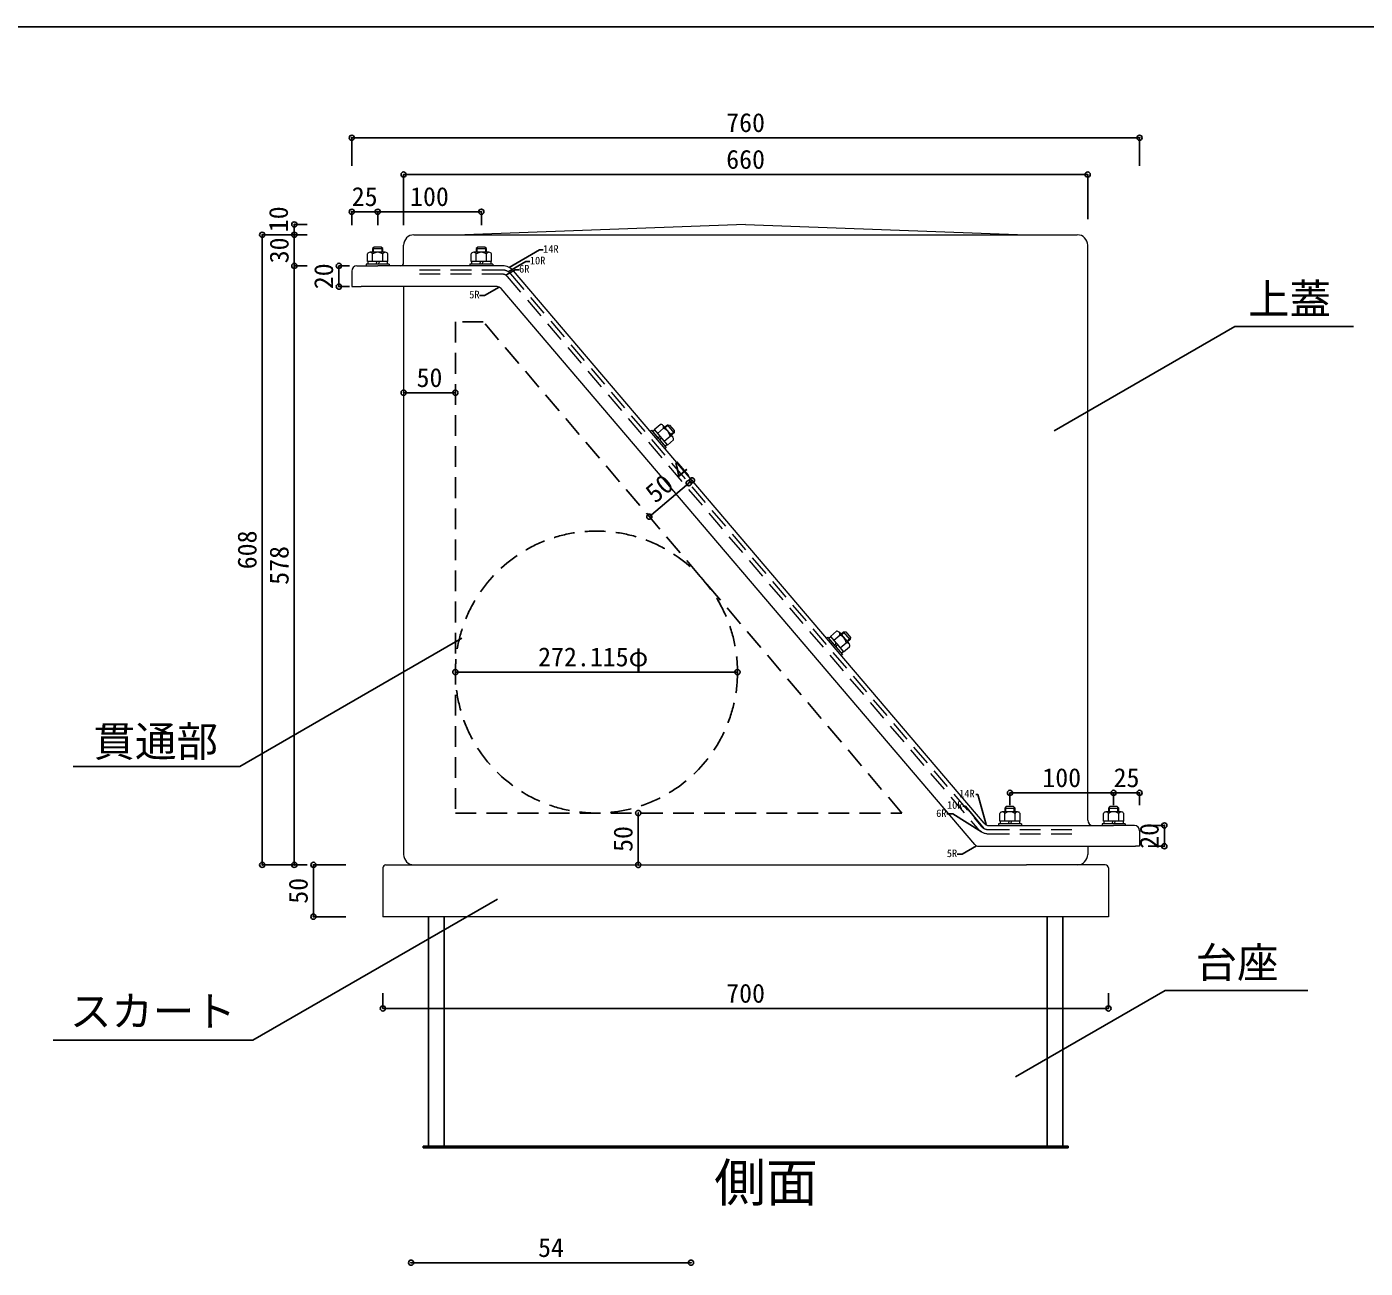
# Model space of a CAD drawing. Units: millimetres at full size, sheet at 1:10, with parts at other scales. Extents: x -4354 to 4109, y -1429 to 1331.
# Drawn here: x 1372 to 2664, y 133 to 1331 of the extents above; entities that cross this region are included whole.
import ezdxf
from ezdxf.enums import TextEntityAlignment as Align

# ---------------------------------------------------------------- set-up
doc = ezdxf.new("R2010")
doc.units = ezdxf.units.MM
doc.header["$LTSCALE"] = 10
doc.header["$PDMODE"] = 32
doc.header["$PDSIZE"] = 5
doc.linetypes.add('DASHED2', pattern=[3, 2, -1])
doc.layers.add('0-0_FRP', color=7, linetype='Continuous', lineweight=18)
for name, color, linetype in [('0-1_SUS', 7, 'Continuous'), ('0-3_開口寸法', 3, 'DASHED2'), ('0-7', 3, 'Continuous'), ('0-8_FRP寸法', 3, 'Continuous'), ('0-F_図面枠', 7, 'Continuous'), ('3-4', 4, 'Continuous'), ('3-8', 4, 'Continuous'), ('E-8_FRP寸法', 3, 'Continuous')]:
    doc.layers.add(name, color=color, linetype=linetype)
doc.styles.add('ＭＳ ゴシック', font='')
doc.styles.get('ＭＳ ゴシック').set_extended_font_data('MS Gothic')

msp = doc.modelspace()

# ---------------------------------------------------------------- linework, layer by layer
at = {"layer": '0-0_FRP', "color": 4}
for p, q in [((2065.92, 1140.26), (1794.92, 1130.26)), ((2065.92, 1140.26), (2336.92, 1130.26)), ((1745.92, 1130.26), (1840.92, 1130.26)), ((1840.92, 1130.26), (2385.92, 1130.26)), ((1715.12, 1113.36), (1715.12, 1117.77)), ((1735.92, 1103.26), (1735.92, 1120.26)), ((1815.12, 1113.36), (1815.12, 1117.77)), ((2395.92, 574.26), (2395.92, 1120.26)), ((1690.92, 1100.26), (1710.92, 1100.26)), ((1831.3, 1100.26), (1710.92, 1100.26)), ((1685.92, 1095.26), (1685.92, 1080.26)), ((2295.97, 562.37), (1841.95, 1095.34)), ((1685.92, 1080.26), (1694.92, 1080.26)), ((1826.22, 1080.26), (1694.92, 1080.26)), ((1735.92, 1080.26), (1735.92, 574.26)), ((2287.03, 542.02), (1830.02, 1078.5)), ((1988.16, 943.9), (1991.52, 946.76)), ((2158.16, 744.34), (2161.52, 747.2)), ((1735.92, 576.26), (1735.92, 532.26)), ((2325.12, 573.36), (2325.12, 577.77)), ((2395.92, 565.26), (2395.92, 576.26)), ((2425.12, 573.36), (2425.12, 577.77)), ((2300.53, 560.26), (2420.92, 560.26)), ((2440.92, 560.26), (2420.92, 560.26)), ((2445.92, 555.26), (2445.92, 540.26)), ((2290.84, 540.26), (2441.92, 540.26)), ((2395.92, 540.26), (2395.92, 532.26)), ((2445.92, 540.26), (2441.92, 540.26)), ((1715.92, 519.26), (1715.92, 472.26)), ((1718.92, 522.26), (1745.92, 522.26)), ((1725.92, 522.26), (1794.92, 522.26)), ((1745.92, 522.26), (1772.92, 522.26)), ((1794.92, 522.26), (2336.92, 522.26)), ((2412.92, 522.26), (2336.92, 522.26)), ((2415.92, 519.26), (2415.92, 472.26)), ((2415.92, 472.26), (1715.92, 472.26))]:
    msp.add_line(p, q, dxfattribs=at)
at = {"layer": '0-0_FRP'}
for p, q in [((1701.1, 1104.36), (1701.1, 1111.94)), ((1718.28, 1113.36), (1703.55, 1113.36)), ((1705.92, 1116.97), (1715.92, 1116.97)), ((1705.92, 1116.97), (1705.92, 1113.36)), ((1706.01, 1104.36), (1706.01, 1111.94)), ((1715.92, 1116.97), (1714.42, 1118.47)), ((1715.82, 1104.36), (1715.82, 1111.94)), ((1715.92, 1113.36), (1715.92, 1116.97)), ((1720.73, 1104.36), (1720.73, 1111.94)), ((1801.1, 1104.36), (1801.1, 1111.94)), ((1818.28, 1113.36), (1803.55, 1113.36)), ((1805.92, 1116.97), (1815.92, 1116.97)), ((1805.92, 1116.97), (1805.92, 1113.36)), ((1806.01, 1104.36), (1806.01, 1111.94)), ((1815.92, 1116.97), (1814.42, 1118.47)), ((1815.82, 1104.36), (1815.82, 1111.94)), ((1815.92, 1113.36), (1815.92, 1116.97)), ((1820.73, 1104.36), (1820.73, 1111.94)), ((1699.92, 1101.86), (1699.92, 1100.26)), ((1719.92, 1101.86), (1699.92, 1101.86)), ((1720.73, 1104.36), (1701.1, 1104.36)), ((1701.72, 1101.86), (1701.72, 1104.36)), ((1710.67, 1104.36), (1701.98, 1104.36)), ((1709.53, 1101.86), (1701.98, 1101.86)), ((1709.27, 1101.86), (1710.41, 1104.36)), ((1712.56, 1104.36), (1711.42, 1101.86)), ((1721.92, 1101.86), (1711.68, 1101.86)), ((1720.38, 1104.36), (1712.82, 1104.36)), ((1720.12, 1104.36), (1720.12, 1101.86)), ((1721.92, 1101.86), (1721.92, 1100.26)), ((1799.92, 1101.86), (1799.92, 1100.26)), ((1819.92, 1101.86), (1799.92, 1101.86)), ((1820.73, 1104.36), (1801.1, 1104.36)), ((1801.72, 1101.86), (1801.72, 1104.36)), ((1810.67, 1104.36), (1801.98, 1104.36)), ((1809.53, 1101.86), (1801.98, 1101.86)), ((1809.27, 1101.86), (1810.41, 1104.36)), ((1812.56, 1104.36), (1811.42, 1101.86)), ((1821.92, 1101.86), (1811.68, 1101.86)), ((1820.38, 1104.36), (1812.82, 1104.36)), ((1820.12, 1104.36), (1820.12, 1101.86)), ((1821.92, 1101.86), (1821.92, 1100.26)), ((1977.67, 942.34), (1983.44, 947.26)), ((1980.85, 938.61), (1986.63, 943.52)), ((1986.11, 946.31), (1995.66, 935.1)), ((1987.65, 944.51), (1990.39, 946.85)), ((1996.87, 939.24), (1990.39, 946.85)), ((1990.39, 946.85), (1992.5, 946.68)), ((1975, 941.62), (1973.78, 940.59)), ((1975, 941.62), (1981.64, 933.83)), ((1978.07, 941.87), (1976.17, 940.25)), ((1976.3, 940.1), (1989.27, 924.88)), ((1977.67, 942.34), (1990.4, 927.4)), ((1977.9, 942.08), (1982.8, 936.32)), ((1982.97, 936.12), (1981.81, 933.63)), ((1983.03, 932.2), (1987.93, 926.45)), ((1983.2, 932), (1984.36, 934.49)), ((1984.19, 934.69), (1989.83, 928.07)), ((1987.22, 931.14), (1992.99, 936.05)), ((1990.4, 927.4), (1996.17, 932.32)), ((1996.87, 939.24), (1994.13, 936.9)), ((1989.27, 924.88), (1988.05, 923.84)), ((1988.1, 926.25), (1990, 927.87)), ((2145, 742.06), (2143.78, 741.02)), ((2145, 742.06), (2151.64, 734.27)), ((2148.07, 742.31), (2146.17, 740.69)), ((2146.3, 740.54), (2159.27, 725.31)), ((2147.67, 742.78), (2153.44, 747.69)), ((2147.67, 742.78), (2160.4, 727.83)), ((2147.9, 742.51), (2152.8, 736.76)), ((2150.85, 739.04), (2156.63, 743.96)), ((2152.97, 736.56), (2151.81, 734.07)), ((2156.11, 746.75), (2165.66, 735.54)), ((2157.22, 731.57), (2162.99, 736.49)), ((2157.65, 744.95), (2160.39, 747.29)), ((2166.87, 739.67), (2160.39, 747.29)), ((2160.39, 747.29), (2162.5, 747.12)), ((2166.87, 739.67), (2164.13, 737.34)), ((2153.03, 732.63), (2157.93, 726.88)), ((2153.2, 732.43), (2154.36, 734.92)), ((2154.19, 735.12), (2159.83, 728.5)), ((2159.27, 725.31), (2158.05, 724.27)), ((2158.1, 726.68), (2160, 728.3)), ((2160.4, 727.83), (2166.17, 732.75)), ((2311.1, 564.36), (2311.1, 571.94)), ((2328.28, 573.36), (2313.55, 573.36)), ((2315.92, 576.97), (2325.92, 576.97)), ((2315.92, 576.97), (2315.92, 573.36)), ((2316.01, 564.36), (2316.01, 571.94)), ((2325.92, 576.97), (2324.42, 578.47)), ((2325.82, 564.36), (2325.82, 571.94)), ((2325.92, 573.36), (2325.92, 576.97)), ((2330.73, 564.36), (2330.73, 571.94)), ((2411.1, 564.36), (2411.1, 571.94)), ((2428.28, 573.36), (2413.55, 573.36)), ((2415.92, 576.97), (2425.92, 576.97)), ((2415.92, 576.97), (2415.92, 573.36)), ((2416.01, 564.36), (2416.01, 571.94)), ((2425.92, 576.97), (2424.42, 578.47)), ((2425.82, 564.36), (2425.82, 571.94)), ((2425.92, 573.36), (2425.92, 576.97)), ((2430.73, 564.36), (2430.73, 571.94)), ((2309.92, 561.86), (2309.92, 560.26)), ((2329.92, 561.86), (2309.92, 561.86)), ((2330.73, 564.36), (2311.1, 564.36)), ((2311.72, 561.86), (2311.72, 564.36)), ((2320.67, 564.36), (2311.98, 564.36)), ((2319.53, 561.86), (2311.98, 561.86)), ((2319.27, 561.86), (2320.41, 564.36)), ((2322.56, 564.36), (2321.42, 561.86)), ((2331.92, 561.86), (2321.68, 561.86)), ((2330.38, 564.36), (2322.82, 564.36)), ((2330.12, 564.36), (2330.12, 561.86)), ((2331.92, 561.86), (2331.92, 560.26)), ((2409.92, 561.86), (2409.92, 560.26)), ((2429.92, 561.86), (2409.92, 561.86)), ((2430.73, 564.36), (2411.1, 564.36)), ((2411.72, 561.86), (2411.72, 564.36)), ((2420.67, 564.36), (2411.98, 564.36)), ((2419.53, 561.86), (2411.98, 561.86)), ((2419.27, 561.86), (2420.41, 564.36)), ((2422.56, 564.36), (2421.42, 561.86)), ((2431.92, 561.86), (2421.68, 561.86)), ((2430.38, 564.36), (2422.82, 564.36)), ((2430.12, 564.36), (2430.12, 561.86)), ((2431.92, 561.86), (2431.92, 560.26))]:
    msp.add_line(p, q, dxfattribs=at)
at = {"layer": '0-0_FRP', "linetype": 'DASHED2'}
for p, q in [((1831.3, 1096.26), (1745.1, 1096.26)), ((1831.3, 1092.26), (1745.19, 1092.26)), ((1835.86, 1090.15), (2289.88, 557.18)), ((1838.91, 1092.75), (2292.92, 559.78)), ((2300.53, 556.26), (2388.11, 556.26)), ((2300.53, 552.26), (2389.43, 552.26))]:
    msp.add_line(p, q, dxfattribs=at)
at = {"layer": '0-0_FRP'}
for points in [[(1714.42, 1118.47), (1707.42, 1118.47), (1705.92, 1116.97)], [(1814.42, 1118.47), (1807.42, 1118.47), (1805.92, 1116.97)], [(1992.5, 946.68), (1997.04, 941.35), (1996.87, 939.24)], [(2162.5, 747.12), (2167.04, 741.79), (2166.87, 739.67)], [(2324.42, 578.47), (2317.42, 578.47), (2315.92, 576.97)], [(2424.42, 578.47), (2417.42, 578.47), (2415.92, 576.97)]]:
    msp.add_lwpolyline(points, dxfattribs=at)
at = {"layer": '0-0_FRP', "color": 4}
for points in [[(1706.72, 1117.77), (1706.72, 1115.13), (1706.72, 1113.36)], [(1806.72, 1117.77), (1806.72, 1115.13), (1806.72, 1113.36)], [(1996.96, 940.37), (1994.96, 938.66), (1993.61, 937.51)], [(2166.96, 740.8), (2164.96, 739.09), (2163.61, 737.94)], [(2316.72, 577.77), (2316.72, 575.13), (2316.72, 573.36)], [(2416.72, 577.77), (2416.72, 575.13), (2416.72, 573.36)]]:
    msp.add_lwpolyline(points, dxfattribs=at)
for centre, radius, start, end in [((1745.92, 1120.26), 10, 90, 180), ((2385.92, 1120.26), 10, 0, 90), ((1690.92, 1095.26), 5, 90, 180), ((1732.92, 1103.26), 3, 270, 0), ((1732.92, 1103.26), 3, 270, 0), ((1831.3, 1086.26), 14, 40.42608, 90), ((1826.22, 1075.26), 5, 40.42608, 90), ((2300.53, 566.26), 6, 220.42608, 270), ((2400.92, 565.26), 5, 180, 270), ((2440.92, 555.26), 5, 0, 90), ((1745.92, 532.26), 10, 180, 270), ((2290.84, 545.26), 5, 220.42608, 270), ((2385.92, 532.26), 10, 270, 0), ((1718.92, 519.26), 3, 90, 180), ((2412.92, 519.26), 3, 0, 90)]:
    msp.add_arc(centre, radius, start, end, dxfattribs=at)
at = {"layer": '0-0_FRP'}
for centre, radius, start, end in [((1703.55, 1110.53), 2.83, 29.99985, 149.99985), ((1710.92, 1104.15), 9.21, 57.79585, 122.2043), ((1718.28, 1110.53), 2.83, 29.99985, 149.99985), ((1803.55, 1110.53), 2.83, 29.99985, 149.99985), ((1810.92, 1104.15), 9.21, 57.79585, 122.2043), ((1818.28, 1110.53), 2.83, 29.99985, 149.99985), ((1983.96, 944.47), 2.83, 340.42623, 100.42623), ((1983.88, 934.74), 9.21, 8.22177, 72.63023), ((1993.5, 933.27), 2.83, 340.42623, 100.42623), ((2153.96, 744.91), 2.83, 340.42623, 100.42623), ((2153.88, 735.17), 9.21, 8.22177, 72.63023), ((2163.5, 733.7), 2.83, 340.42623, 100.42623), ((2313.55, 570.53), 2.83, 29.99985, 149.99985), ((2320.92, 564.15), 9.21, 57.79585, 122.2043), ((2328.28, 570.53), 2.83, 29.99985, 149.99985), ((2413.55, 570.53), 2.83, 29.99985, 149.99985), ((2420.92, 564.15), 9.21, 57.79585, 122.2043), ((2428.28, 570.53), 2.83, 29.99985, 149.99985)]:
    msp.add_arc(centre, radius, start, end, dxfattribs=at)
at = {"layer": '0-0_FRP', "linetype": 'DASHED2'}
for centre, radius, start, end in [((1831.3, 1086.26), 10, 40.42608, 90), ((1831.3, 1086.26), 6, 40.42608, 90), ((2300.53, 566.26), 14, 220.42608, 270), ((2300.53, 566.26), 10, 220.42608, 270)]:
    msp.add_arc(centre, radius, start, end, dxfattribs=at)
at = {"layer": '0-1_SUS'}
for p, q in [((1759.92, 472.26), (1759.92, 250.76)), ((1774.92, 472.26), (1774.92, 250.76)), ((2356.92, 472.26), (2356.92, 250.76)), ((2371.92, 472.26), (2371.92, 250.76)), ((1759.92, 249.26), (1776.52, 249.26)), ((1776.52, 249.26), (1788.52, 249.26)), ((1796.52, 249.26), (2335.32, 249.26)), ((2343.32, 249.26), (2335.32, 249.26)), ((2343.32, 249.26), (2355.32, 249.26))]:
    msp.add_line(p, q, dxfattribs=at)
at = {"layer": '0-1_SUS', "color": 2}
for q in [(2326.37, 317.64), (2608.41, 400.95)]:
    msp.add_line((2470.67, 400.95), q, dxfattribs=at)
at = {"layer": '0-1_SUS'}
for points in [[(1754.92, 250.76), (1754.92, 249.26), (1796.52, 249.26)], [(1754.92, 250.76), (2376.92, 250.76), (2376.92, 249.26), (2355.32, 249.26)]]:
    msp.add_lwpolyline(points, dxfattribs=at)
at = {"layer": '0-3_開口寸法', "color": 2}
for p, q in [((1812.83, 1046.26), (1785.92, 1046.26)), ((1785.92, 1046.26), (1785.92, 572.26)), ((2216.6, 572.26), (1812.83, 1046.26)), ((1785.92, 572.26), (2216.6, 572.26))]:
    msp.add_line(p, q, dxfattribs=at)
at = {"layer": '0-3_開口寸法', "color": 4, "linetype": 'Continuous'}
for p, q in [((1735.92, 977.85), (1785.92, 977.85)), ((1785.92, 708.32), (2058.03, 708.32)), ((1962.3, 522.26), (1962.3, 572.26))]:
    msp.add_line(p, q, dxfattribs=at)
msp.add_lwpolyline([(1972.99, 858.24), (2011.06, 890.66), (2014.1, 893.26)], dxfattribs=at)
at = {"layer": '0-3_開口寸法', "color": 2}
msp.add_circle((1921.97, 708.32), 136.06, dxfattribs=at)
at = {"layer": '0-3_開口寸法', "color": 6}
for p in [(1735.92, 977.85), (1785.92, 977.85), (2011.06, 890.66), (2014.1, 893.26), (1972.99, 858.24), (1785.92, 708.32), (2058.03, 708.32), (1962.3, 572.26), (1962.3, 522.26)]:
    msp.add_point(p, dxfattribs=at)
at = {"layer": '0-8_FRP寸法'}
for p, q in [((1685.92, 1223.88), (1685.92, 1196.86)), ((2445.92, 1223.88), (2445.92, 1196.86)), ((1735.92, 1188.45), (1735.92, 1139.67)), ((2395.92, 1188.45), (2395.92, 1145.22)), ((1685.92, 1152.51), (1685.92, 1139.67)), ((1710.92, 1152.51), (1710.92, 1139.67)), ((1810.92, 1152.51), (1810.92, 1139.67)), ((1630.47, 1140.26), (1642.92, 1140.26)), ((1599.56, 1130.26), (1629.27, 1130.26)), ((1599.56, 1130.26), (1630.47, 1130.26)), ((1630.47, 1130.26), (1642.92, 1130.26)), ((1630.47, 1100.26), (1642.92, 1100.26)), ((1630.47, 1100.26), (1642.92, 1100.26)), ((1630.47, 1100.26), (1642.92, 1100.26)), ((1673.44, 1100.26), (1683.68, 1100.26)), ((1673.44, 1080.26), (1683.68, 1080.26)), ((2320.92, 591.76), (2320.92, 579.85)), ((2420.92, 591.76), (2420.92, 579.85)), ((2445.92, 591.76), (2445.92, 579.85)), ((2469.9, 560.26), (2454.17, 560.26)), ((2469.9, 540.26), (2454.17, 540.26)), ((1599.56, 522.26), (1629.27, 522.26)), ((1630.47, 522.26), (1642.92, 522.26)), ((1648.89, 522.26), (1680.32, 522.26)), ((1648.89, 522.26), (1680.32, 522.26)), ((1648.89, 472.26), (1680.32, 472.26)), ((1715.92, 383.69), (1715.92, 398.4)), ((2415.92, 383.69), (2415.92, 398.4))]:
    msp.add_line(p, q, dxfattribs=at)
at = {"layer": '0-8_FRP寸法', "color": 4}
for p, q in [((2395.92, 1188.45), (1735.92, 1188.45)), ((1685.92, 1152.51), (1710.92, 1152.51)), ((1710.92, 1152.51), (1810.92, 1152.51)), ((1630.47, 1130.26), (1630.47, 1140.26)), ((1630.47, 1100.26), (1630.47, 1130.26)), ((1673.44, 1100.26), (1673.44, 1080.26)), ((1834.48, 1091.39), (1843.45, 1096.56)), ((1843.45, 1096.56), (1847.36, 1096.56)), ((2420.92, 591.76), (2320.92, 591.76)), ((2445.92, 591.76), (2420.92, 591.76)), ((2469.9, 540.26), (2469.9, 560.26)), ((2274.68, 532.54), (2270.01, 532.54)), ((2288.73, 540.65), (2274.68, 532.54)), ((1648.89, 522.26), (1648.89, 472.26))]:
    msp.add_line(p, q, dxfattribs=at)
at = {"layer": '0-8_FRP寸法', "color": 2}
for q in [(2363.57, 941.23), (2652.35, 1041.8)]:
    msp.add_line((2537.77, 1041.8), q, dxfattribs=at)
at = {"layer": '0-8_FRP寸法', "color": 4}
for points in [[(1837.67, 1098.82), (1866.96, 1115.73), (1870.53, 1115.73)], [(1836.68, 1094.65), (1853.92, 1104.6), (1857.72, 1104.6)], [(1827.98, 1079.86), (1813.94, 1071.75), (1809.26, 1071.75)], [(2287.88, 590.04), (2289.83, 590.04), (2298.01, 561.13)], [(2259.94, 571.57), (2265.92, 571.57), (2293.37, 554.13)], [(2275.36, 578.93), (2277.92, 578.93), (2295.73, 557.46)]]:
    msp.add_lwpolyline(points, dxfattribs=at)
at = {"layer": '0-8_FRP寸法', "color": 2}
for points in [[(1416.97, 617.32), (1577.87, 617.32), (1792.22, 741.07)], [(1397.91, 353), (1590.51, 353), (1826.52, 489.27)]]:
    msp.add_lwpolyline(points, dxfattribs=at)
at = {"layer": '0-8_FRP寸法'}
msp.add_lwpolyline([(1599.56, 522.26), (1630.47, 522.26), (1642.92, 522.26)], dxfattribs=at)
at = {"layer": '0-8_FRP寸法', "color": 6}
for p in [(1685.92, 1223.88), (2445.92, 1223.88), (1735.92, 1188.45), (2395.92, 1188.45), (1685.92, 1152.51), (1710.92, 1152.51), (1810.92, 1152.51), (1630.47, 1140.26), (1599.56, 1130.26), (1630.47, 1130.26), (1630.47, 1100.26), (1673.44, 1100.26), (1673.44, 1080.26), (2320.92, 591.76), (2420.92, 591.76), (2445.92, 591.76), (2469.9, 560.26), (2469.9, 540.26), (1599.56, 522.26), (1630.47, 522.26), (1648.89, 522.26), (1648.89, 472.26), (1715.92, 383.69), (2415.92, 383.69)]:
    msp.add_point(p, dxfattribs=at)
at = {"layer": '0-F_図面枠'}
msp.add_lwpolyline([(4109.38, 1331.02), (109.38, 1331.02), (109.38, -1428.98)], dxfattribs=at)
at = {"layer": '3-4'}
msp.add_line((1685.92, 1223.88), (2445.92, 1223.88), dxfattribs=at)
at = {"layer": '3-8'}
for p, q in [((1599.56, 522.26), (1599.56, 1130.26)), ((1630.47, 1100.26), (1630.47, 522.26)), ((1715.92, 383.69), (2415.92, 383.69))]:
    msp.add_line(p, q, dxfattribs=at)
at = {"layer": 'E-8_FRP寸法', "color": 4}
msp.add_line((1743.16, 138.38), (2013.16, 138.38), dxfattribs=at)
at = {"layer": 'E-8_FRP寸法', "color": 6}
for p in [(1743.16, 138.38), (2013.16, 138.38)]:
    msp.add_point(p, dxfattribs=at)

# ---------------------------------------------------------------- texts
at = {"layer": '0-1_SUS', "color": 2, "style": 'ＭＳ ゴシック'}
msp.add_text('台座', height=29.33, dxfattribs=at).set_placement((2500.04, 404.54), align=Align.BOTTOM_LEFT)
at = {"layer": '0-3_開口寸法', "style": 'ＭＳ ゴシック'}
for s, p in [('50', (1748.42, 977.85)), ('272.115φ', (1865.72, 708.32))]:
    msp.add_text(s, height=18.33, dxfattribs=at).set_placement(p, align=Align.BOTTOM_LEFT)
for s, rotation, p in [('4', 40.426, (2007.82, 887.91)), ('50', 40.426, (1982.51, 866.34)), ('50', 90, (1962.3, 534.76))]:
    msp.add_text(s, height=18.33, rotation=rotation, dxfattribs=at).set_placement(p, align=Align.BOTTOM_LEFT)
at = {"layer": '0-7', "style": 'ＭＳ ゴシック'}
for s, p in [('760', (2047.17, 1223.88)), ('660', (2047.17, 1188.45)), ('700', (2047.17, 383.69))]:
    msp.add_text(s, height=18.33, dxfattribs=at).set_placement(p, align=Align.BOTTOM_LEFT)
for s, p in [('608', (1599.56, 807.51)), ('578', (1630.47, 792.51))]:
    msp.add_text(s, height=18.33, rotation=90, dxfattribs=at).set_placement(p, align=Align.BOTTOM_LEFT)
at = {"layer": '0-8_FRP寸法', "style": 'ＭＳ ゴシック'}
for s, p in [('25', (1685.92, 1152.51)), ('100', (1742.17, 1152.51)), ('100', (2352.17, 591.76)), ('25', (2420.92, 591.76))]:
    msp.add_text(s, height=18.33, dxfattribs=at).set_placement(p, align=Align.BOTTOM_LEFT)
for s, p in [('10', (1629.83, 1132.79)), ('30', (1630.47, 1102.76)), ('20', (1673.44, 1077.76)), ('20', (2469.9, 537.76)), ('50', (1648.89, 484.76))]:
    msp.add_text(s, height=18.33, rotation=90, dxfattribs=at).set_placement(p, align=Align.BOTTOM_LEFT)
at = {"layer": '0-8_FRP寸法', "color": 6, "style": 'ＭＳ ゴシック'}
for s, height, p in [('14R', 7.331, (1870.53, 1110.73)), ('6R', 7.331, (1847.36, 1091.56)), ('10R', 7.331, (1857.72, 1099.6)), ('5R', 7.331, (1799.26, 1066.75)), ('14R', 7.331, (2271.94, 585.2)), ('10R', 7.331, (2260.16, 574.16)), ('6R', 7.331, (2249.76, 566.21)), ('5R', 7.331, (2260.01, 527.54)), ('側面', 36.66, (2035.57, 186.4))]:
    msp.add_text(s, height=height, dxfattribs=at).set_placement(p, align=Align.BOTTOM_LEFT)
at = {"layer": '0-8_FRP寸法', "color": 2, "style": 'ＭＳ ゴシック'}
for s, p in [('上蓋', (2550.63, 1044.83)), ('貫通部', (1436.79, 617.97)), ('スカート', (1414.03, 357.62))]:
    msp.add_text(s, height=29.33, dxfattribs=at).set_placement(p, align=Align.BOTTOM_LEFT)
at = {"layer": 'E-8_FRP寸法', "style": 'ＭＳ ゴシック'}
msp.add_text('54', height=18.33, dxfattribs=at).set_placement((1865.66, 138.38), align=Align.BOTTOM_LEFT)

doc.saveas('drawing.dxf')
